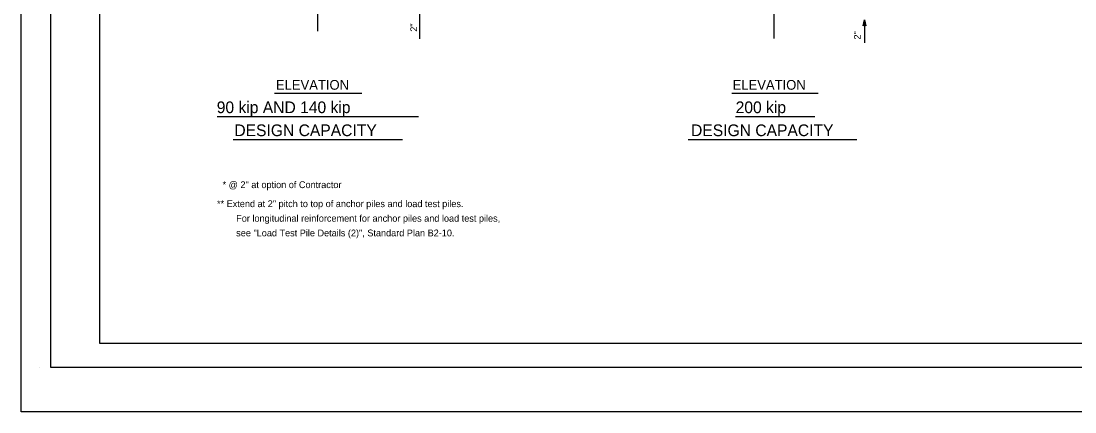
# Model space of a CAD drawing. Extents: x -894 to 866, y -476 to 714.
# Drawn here: x -894 to 188, y -476 to -76 of the extents above; entities that cross this region are included whole.
import ezdxf

# ---------------------------------------------------------------- set-up
doc = ezdxf.new("R2010")
doc.units = 0
for name, color, linetype in [('10 Sheet Format', 7, 'Continuous'), ('56 Stage 3 Anno', 7, 'Continuous'), ('57 Undefined', 7, 'Continuous')]:
    doc.layers.add(name, color=color, linetype=linetype)

msp = doc.modelspace()

# ---------------------------------------------------------------- linework, layer by layer
at = {"layer": '10 Sheet Format'}
for p, q in [((-813.5, 644), (-813.5, -406)), ((-813.5, -406), (-438.2, -406)), ((-438.7, -406), (199.1, -406)), ((-875.4, -431.1), (-875.4, -431.1))]:
    msp.add_line(p, q, dxfattribs=at)
for points in [[(-894, 713.6), (866, 713.6), (866, -476.4), (-894, -476.4)], [(-863.4, 669), (836.6, 669), (836.6, -431), (-863.4, -431)], [(-863.4, 669), (836.6, 669), (836.6, -431), (-863.4, -431)]]:
    msp.add_lwpolyline(points, close=True, dxfattribs=at)
at = {"layer": '56 Stage 3 Anno'}
for p, q in [((-589.8, 350), (-589.8, -86)), ((-120.9, 337.6), (-120.9, -93.6)), ((-484.9, -66.9), (-484.9, -93.8)), ((-29.3, -80.4), (-28, -74.4)), ((-28, -74.4), (-26.6, -80.4)), ((-28, -74.4), (-28, -97.9)), ((-28, -79.6), (-29.3, -80.4)), ((-29.3, -80.4), (-29.3, -80.4)), ((-28.9, -80.2), (-28, -75.8)), ((-28.6, -80), (-28, -77.2)), ((-28.2, -79.8), (-28, -78.6)), ((-28, -77.2), (-27.3, -80)), ((-28, -78.6), (-27.7, -79.8)), ((-26.6, -80.4), (-28, -79.6)), ((-27.9, -75.8), (-27, -80.2)), ((-26.6, -80.4), (-26.6, -80.4))]:
    msp.add_line(p, q, dxfattribs=at)
for points in [[(-589.8, -73), (-589.8, -86)], [(-120.9, -78.4), (-120.9, -82.4)], [(-120.9, -85.4), (-120.9, -93.6)]]:
    msp.add_lwpolyline(points, dxfattribs=at)
at = {"layer": '57 Undefined'}
for p, q in [((-633.7, -149.4), (-544.1, -149.4)), ((-164.1, -149.4), (-75.3, -149.4)), ((-692.7, -173.3), (-485.9, -173.3)), ((-160.4, -173.3), (-79, -173.3)), ((-676.3, -197), (-502.3, -197)), ((-208.9, -197), (-35.7, -197))]:
    msp.add_line(p, q, dxfattribs=at)

# ---------------------------------------------------------------- texts
for p in [(-487.3, -86.5), (-31.7, -94.5)]:
    msp.add_text('2"', height=7, rotation=90, dxfattribs=at).set_placement(p)
for s, height, p in [('ELEVATION', 10, (-632.3, -146)), ('ELEVATION', 10, (-163.3, -146)), ('90 kip AND 140 kip', 12, (-693.1, -170)), ('200 kip', 12, (-160.2, -170)), ('DESIGN CAPACITY', 12, (-675, -193.6)), ('DESIGN CAPACITY', 12, (-206, -193.6)), ('* @ 2" at option of Contractor', 7, (-687.1, -246.9)), ('** Extend at 2" pitch to top of anchor piles and load test piles.', 7, (-692.8, -266.4)), ('For longitudinal reinforcement for anchor piles and load test piles,', 7, (-673.1, -281.4)), ('see "Load Test Pile Details (2)", Standard Plan B2-10.', 7, (-673.1, -296.4))]:
    msp.add_text(s, height=height, dxfattribs=at).set_placement(p)

doc.saveas('drawing.dxf')
